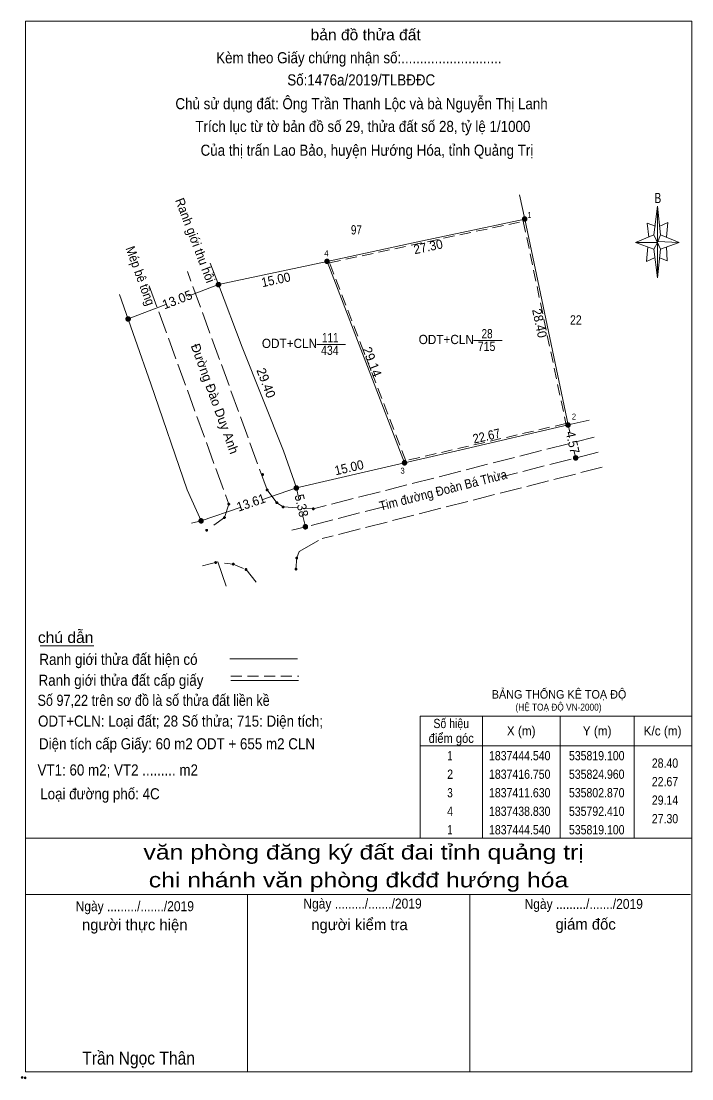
# Model space of a CAD drawing. Header units: metres. Extents: x 535033 to 535830, y 1837099 to 1837640.
# Drawn here: x 535345.1 to 535435.7, y 1837497.1 to 1837639.8 of the extents above; entities that cross this region are included whole.
import ezdxf
from ezdxf.enums import TextEntityAlignment as Align

# ---------------------------------------------------------------- set-up
doc = ezdxf.new("R2010")
doc.units = ezdxf.units.M
doc.header["$LTSCALE"] = 0.5
doc.header["$PDMODE"] = 32
doc.header["$PDSIZE"] = 0.25
doc.linetypes.add('LONG_DASHED', pattern=[7.5, 6, -1.5])
doc.linetypes.add('MEDIUM_DASHED', pattern=[4.5, 3, -1.5])
for name, color, linetype, lineweight in [('1', 7, 'Continuous', 13), ('17', 7, 'Continuous', 13), ('2', 7, 'LONG_DASHED', 13), ('5', 7, 'Continuous', 13), ('6', 7, 'Continuous', 13), ('63', 7, 'Continuous', 13)]:
    doc.layers.add(name, color=color, linetype=linetype, lineweight=lineweight)

msp = doc.modelspace()

# ---------------------------------------------------------------- hatches: boundary and pattern name
at = {"layer": '2'}
for points in [[(535413.42, 1837613.13, 1), (535412.82, 1837613.13, 1)], [(535386.73, 1837607.42, 1), (535386.13, 1837607.42, 1)], [(535372.06, 1837604.28, 1), (535371.46, 1837604.28, 1)], [(535359.86, 1837599.64, 1), (535359.26, 1837599.64, 1)], [(535419.28, 1837585.34, 1), (535418.68, 1837585.34, 1)], [(535420.31, 1837580.89, 1), (535419.71, 1837580.89, 1)], [(535397.19, 1837580.22, 1), (535396.59, 1837580.22, 1)], [(535382.58, 1837576.83, 1), (535381.98, 1837576.83, 1)], [(535369.71, 1837572.39, 1), (535369.11, 1837572.39, 1)], [(535383.8, 1837571.59, 1), (535383.2, 1837571.59, 1)]]:
    msp.add_hatch(color=256, dxfattribs=at).paths.add_polyline_path(points)

# ---------------------------------------------------------------- linework, layer by layer
at = {"layer": '17'}
msp.add_line((535347.68, 1837555.5), (535354.92, 1837555.5), dxfattribs=at)
at = {"layer": '2', "linetype": 'Continuous'}
for p, q in [((535412.43, 1837616.38), (535413.12, 1837613.13)), ((535398.45, 1837609.99), (535413.12, 1837613.13)), ((535413.12, 1837613.13), (535418.98, 1837585.34)), ((535370.65, 1837607.19), (535371.76, 1837604.28)), ((535386.43, 1837607.42), (535396.89, 1837580.22)), ((535367.67, 1837602.72), (535371.76, 1837604.28)), ((535359.56, 1837599.64), (535364.65, 1837601.58)), ((535385.03, 1837596.19), (535388.9, 1837596.19)), ((535406.21, 1837596.72), (535410.08, 1837596.72)), ((535418.98, 1837585.34), (535421.83, 1837586)), ((535404.37, 1837581.95), (535418.98, 1837585.34)), ((535419.21, 1837584.34), (535418.98, 1837585.34)), ((535420.01, 1837580.89), (535419.78, 1837581.88)), ((535377.61, 1837575.22), (535382.28, 1837576.83)), ((535382.62, 1837575.34), (535382.28, 1837576.83)), ((535369.41, 1837572.39), (535374.68, 1837574.21)), ((535383.5, 1837571.59), (535383.08, 1837573.38)), ((535369.41, 1837572.39), (535368.13, 1837572.06)), ((535382.33, 1837567.38), (535382.64, 1837568.27)), ((535369.61, 1837566.3), (535371.67, 1837566.84)), ((535372.82, 1837563.57), (535371.67, 1837566.84)), ((535407.4, 1837546.04), (535407.4, 1837529.54)), ((535417.9, 1837546.04), (535417.9, 1837529.54)), ((535427.9, 1837546.04), (535427.9, 1837529.54)), ((535399, 1837542.04), (535435.7, 1837542.04))]:
    msp.add_line(p, q, dxfattribs=at)
at = {"layer": '2'}
for p, q in [((535378.33, 1837576.57), (535367.57, 1837606.04)), ((535362.42, 1837604.11), (535373.15, 1837574.65)), ((535419.02, 1837582.8), (535384.57, 1837574.02)), ((535422.5, 1837583.68), (535420.02, 1837583.05)), ((535423.04, 1837581.66), (535409.86, 1837578.3)), ((535423.6, 1837579.64), (535385.76, 1837570)), ((535373.15, 1837574.65), (535372.57, 1837572.84)), ((535382.47, 1837574.14), (535380.48, 1837574.27)), ((535394.46, 1837574.38), (535381.67, 1837571.12)), ((535384.57, 1837574.02), (535383.25, 1837574.1)), ((535372.57, 1837572.84), (535371.11, 1837571.8)), ((535382.64, 1837568.27), (535385.76, 1837570)), ((535382.23, 1837565.89), (535382.33, 1837567.38)), ((535373.76, 1837566.55), (535372.56, 1837566.67)), ((535375.48, 1837565.82), (535376.86, 1837564.11))]:
    msp.add_line(p, q, dxfattribs=at)
at = {"layer": '2', "linetype": 'MEDIUM_DASHED'}
msp.add_line((535373.76, 1837566.55), (535375.48, 1837565.82), dxfattribs=at)
msp.add_lwpolyline([(535412.93, 1837612.83), (535418.68, 1837585.53), (535397.05, 1837580.51), (535386.77, 1837607.24)], close=True, dxfattribs=at)
at = {"layer": '2', "linetype": 'Continuous'}
for points in [[(535371.76, 1837604.28), (535386.43, 1837607.42), (535398.45, 1837609.99)], [(535382.28, 1837576.83), (535380.54, 1837581.83), (535374.96, 1837595.85), (535371.76, 1837604.28)], [(535369.41, 1837572.39), (535367.53, 1837576.59), (535362.62, 1837590.87), (535358.41, 1837602.96)], [(535382.28, 1837576.83), (535396.89, 1837580.22), (535404.37, 1837581.95)]]:
    msp.add_lwpolyline(points, dxfattribs=at)
at = {"layer": '2'}
msp.add_lwpolyline([(535380.48, 1837574.27), (535379.64, 1837574.84), (535378.33, 1837576.57)], dxfattribs=at)
at = {"layer": '2', "linetype": 'Continuous'}
msp.add_lwpolyline([(535399, 1837546.04), (535435.7, 1837546.04), (535435.7, 1837529.54), (535399, 1837529.54)], close=True, dxfattribs=at)
at = {"layer": '2'}
for centre in [(535413.12, 1837613.13), (535386.43, 1837607.42), (535386.43, 1837607.42), (535371.76, 1837604.28), (535371.76, 1837604.28), (535359.56, 1837599.64), (535359.56, 1837599.64), (535418.98, 1837585.34), (535420.01, 1837580.89), (535396.89, 1837580.22), (535382.28, 1837576.83), (535369.41, 1837572.39), (535369.41, 1837572.39), (535383.5, 1837571.59)]:
    msp.add_circle(centre, 0.3, dxfattribs=at)
for p in [(535377.73, 1837578.64), (535378.33, 1837576.57), (535373.15, 1837574.65), (535379.64, 1837574.84), (535380.49, 1837574.27), (535384.57, 1837574.02), (535372.57, 1837572.84), (535370.16, 1837571.12), (535371.39, 1837566.76), (535382.33, 1837567.38), (535373.75, 1837566.55), (535375.48, 1837565.82), (535382.23, 1837565.88)]:
    msp.add_point(p, dxfattribs=at)
at = {"layer": '5'}
for p, q in [((535430.57, 1837610.98), (535431.07, 1837614.88)), ((535430.57, 1837609.08), (535428.07, 1837609.98)), ((535431.47, 1837610.98), (535433.97, 1837609.98)), ((535431.47, 1837609.08), (535431.07, 1837605.18)), ((535432.27, 1837609.38), (535432.37, 1837607.48)), ((535432.37, 1837607.48), (535431.37, 1837607.88)), ((535345.7, 1837529.54), (535435.7, 1837529.54)), ((535345.7, 1837521.94), (535435.5, 1837521.94)), ((535345.7, 1837521.94), (535435.5, 1837521.94)), ((535345.7, 1837521.94), (535435.5, 1837521.94)), ((535375.7, 1837498.04), (535375.7, 1837521.94)), ((535405.7, 1837498.04), (535405.7, 1837521.94))]:
    msp.add_line(p, q, dxfattribs=at)
for points in [[(535345.7, 1837639.84), (535435.7, 1837639.84), (535435.7, 1837498.04), (535345.7, 1837498.04)], [(535431.07, 1837614.88), (535431.47, 1837610.98), (535431.07, 1837609.98)], [(535431.07, 1837609.98), (535428.07, 1837609.98), (535430.57, 1837610.98), (535431.47, 1837609.08), (535433.97, 1837609.98), (535431.07, 1837610.08)], [(535431.07, 1837609.98), (535431.07, 1837605.18), (535430.57, 1837609.08)]]:
    msp.add_lwpolyline(points, close=True, dxfattribs=at)
for points in [[(535430.77, 1837612.18), (535429.67, 1837612.58), (535429.87, 1837610.68)], [(535431.37, 1837612.18), (535432.47, 1837612.68), (535432.27, 1837610.68)], [(535431.07, 1837609.98), (535430.57, 1837610.98), (535428.07, 1837609.98)], [(535431.07, 1837609.98), (535431.47, 1837609.08), (535433.97, 1837609.98)], [(535429.77, 1837609.38), (535429.57, 1837607.38), (535430.67, 1837607.88)], [(535435.7, 1837498.04), (535345.7, 1837498.04), (535345.7, 1837521.94)]]:
    msp.add_lwpolyline(points, dxfattribs=at)
for p in [(535345.23, 1837497.27), (535345.63, 1837497.2)]:
    msp.add_point(p, dxfattribs=at)
at = {"layer": '6'}
for p, q in [((535373.28, 1837553.76), (535382.42, 1837553.76)), ((535373.42, 1837550.83), (535382.56, 1837550.83))]:
    msp.add_line(p, q, dxfattribs=at)
at = {"layer": '6', "linetype": 'MEDIUM_DASHED'}
msp.add_line((535373.42, 1837551.45), (535382.62, 1837551.45), dxfattribs=at)

# ---------------------------------------------------------------- texts
at = {"layer": '1'}
for s, height, width, p in [('BẢNG THỐNG KÊ TOẠ ĐỘ ', 1.15, 0.95, (535408.67, 1837548.4)), ('(HỆ TOẠ ĐỘ VN-2000)', 0.93, 0.9, (535411.87, 1837546.78))]:
    msp.add_text(s, height=height, dxfattribs=dict(at, width=width)).set_placement(p)
at = {"layer": '2'}
for s, rotation, width, p in [('Ranh giới thu hồi', 290.879, 0.95, (535368.026, 1837610.0327)), ('27.30', 12.076, 0.95, (535400.2093, 1837608.7885)), ('Mép bê tông', 290.013, 0.9, (535360.6273, 1837605.2539)), ('28.40', 281.907, 0.95, (535414.5219, 1837598.944)), ('22.67', 13.05, 0.9, (535408.1139, 1837583.2366)), ('4.57', 283.032, 0.95, (535418.9935, 1837582.8359)), ('Tim đường Đoàn Bá Thừa', 14.293, 0.9, (535402.2557, 1837575.9338)), ('13.61', 19.034, 0.95, (535376.3562, 1837574.2704)), ('5.38', 283.106, 0.95, (535382.3753, 1837574.3067))]:
    msp.add_text(s, height=1.25, rotation=rotation, dxfattribs=dict(at, width=width)).set_placement(p, align=Align.CENTER)
for s, height, width, p in [(' 1', 0.8, 0.9, (535414.04, 1837613.28)), (' 4', 0.8, 0.95, (535386.62, 1837608.11)), (' 2', 0.8, 0.9, (535420.05, 1837586.07)), (' 3', 0.8, 0.95, (535396.91, 1837578.76)), ('28.40', 1.25, 0.85, (535433.85, 1837539.07)), ('22.67', 1.25, 0.85, (535433.85, 1837536.57)), ('29.14', 1.25, 0.85, (535433.85, 1837534.07)), ('27.30', 1.25, 0.85, (535433.85, 1837531.57))]:
    msp.add_text(s, height=height, dxfattribs=dict(at, width=width)).set_placement(p, align=Align.RIGHT)
for s, width, p in [('97', 0.8, (535390.39, 1837611.05)), ('22', 0.85, (535420.03, 1837598.89)), ('28', 0.8, (535408.04, 1837597.03)), ('ODT+CLN', 0.95, (535381.35, 1837595.72)), ('111', 0.8, (535386.86, 1837596.5)), ('ODT+CLN', 0.95, (535402.53, 1837596.25)), ('434', 0.85, (535386.8, 1837594.79)), ('715', 0.85, (535407.975, 1837595.32)), ('Số hiệu', 0.85, (535403.2, 1837544.42)), ('X (m)', 0.95, (535412.65, 1837543.42)), ('Y (m)', 0.95, (535422.905, 1837543.42)), ('K/c (m)', 0.95, (535431.745, 1837543.42)), ('điểm góc', 0.9, (535403.2, 1837542.42)), (' 1', 0.75, (535402.85, 1837540.07)), ('1837444.540', 0.85, (535412.45, 1837540.07)), ('535819.100', 0.85, (535422.85, 1837540.07)), (' 2', 0.85, (535402.855, 1837537.57)), ('1837416.750', 0.85, (535412.45, 1837537.57)), ('535824.960', 0.85, (535422.85, 1837537.57)), (' 3', 0.8, (535402.845, 1837535.07)), ('1837411.630', 0.85, (535412.45, 1837535.07)), ('535802.870', 0.85, (535422.85, 1837535.07)), (' 4', 0.85, (535402.85, 1837532.57)), ('1837438.830', 0.85, (535412.45, 1837532.57)), ('535792.410', 0.85, (535422.85, 1837532.57)), (' 1', 0.75, (535402.85, 1837530.07)), ('1837444.540', 0.85, (535412.45, 1837530.07)), ('535819.100', 0.85, (535422.85, 1837530.07))]:
    msp.add_text(s, height=1.25, dxfattribs=dict(at, width=width)).set_placement(p, align=Align.CENTER)
for s, rotation, p in [('13.05', 20.823, (535366.4128, 1837601.6699)), ('Đường Đào Duy Anh', 290.02, (535370.6826, 1837588.664)), ('29.14', 291.035, (535391.9286, 1837593.6293)), ('29.40', 290.969, (535377.6063, 1837590.7887))]:
    msp.add_text(s, height=1.25, rotation=rotation, dxfattribs=at).set_placement(p, align=Align.CENTER)
at = {"layer": '5'}
for s, height, width, p in [('bản đồ thửa đất', 1.5, 1.05, (535391.64, 1837637.26)), ('Kèm theo Giấy chứng nhận số:...........................', 1.5, 0.9, (535390.72, 1837634.15)), ('Số:1476a/2019/TLBĐĐC', 1.5, 0.9, (535391.04, 1837631.16)), ('Chủ sử dụng đất: Ông Trần Thanh Lộc và bà Nguyễn Thị Lanh', 1.5, 0.9, (535391.085, 1837627.95)), ('Trích lục từ tờ bản đồ số 29, thửa đất số 28, tỷ lệ 1/1000 ', 1.5, 0.9, (535391.515, 1837624.88)), ('Của thị trấn Lao Bảo, huyện Hướng Hóa, tỉnh Quảng Trị', 1.5, 0.9, (535391.815, 1837621.67)), ('B', 1.378, 0.75, (535431.1, 1837615.28)), ('văn phòng đăng ký đất đai tỉnh quảng trị', 2, 1.25, (535391.365, 1837526.68)), ('chi nhánh văn phòng đkđđ hướng hóa', 2, 1.25, (535390.675, 1837522.92)), ('Ngày ........./......./2019', 1.35, 0.9, (535391.215, 1837520.06)), ('Ngày ........./......./2019', 1.35, 0.9, (535421.095, 1837520.01)), ('Ngày ........./......./2019', 1.35, 0.9, (535360.455, 1837519.7)), ('Trần Ngọc Thân', 1.75, 0.9, (535360.97, 1837499))]:
    msp.add_text(s, height=height, dxfattribs=dict(at, width=width)).set_placement(p, align=Align.CENTER)
for s, p in [('người thực hiện', (535360.45, 1837517.13)), ('người kiểm tra', (535390.805, 1837517.15)), ('giám đốc', (535421.355, 1837517.21))]:
    msp.add_text(s, height=1.5, dxfattribs=at).set_placement(p, align=Align.CENTER)
at = {"layer": '6'}
for s, width, p in [('chú dẫn', 1.05, (535347.37, 1837555.91)), ('Ranh giới thửa đất hiện có ', 0.9, (535347.57, 1837552.95)), ('Ranh giới thửa đất cấp giấy', 0.9, (535347.46, 1837550.13)), ('Số 97,22 trên sơ đồ là số thửa đất liền kề', 0.85, (535347.32, 1837547.42)), ('ODT+CLN: Loại đất; 28 Số thửa; 715: Diện tích;', 0.9, (535347.39, 1837544.61)), ('Diện tích cấp Giấy: 60 m2 ODT + 655 m2 CLN', 0.9, (535347.52, 1837541.55)), ('VT1: 60 m2; VT2 ......... m2', 0.9, (535347.32, 1837538.02)), ('Loại đường phố: 4C', 0.9, (535347.68, 1837534.8))]:
    msp.add_text(s, height=1.5, dxfattribs=dict(at, width=width)).set_placement(p)
at = {"layer": '63', "width": 0.95}
for rotation, p in [(12.081, (535379.6392, 1837604.3386)), (13.063, (535389.5388, 1837578.9829))]:
    msp.add_text('15.00', height=1.25, rotation=rotation, dxfattribs=at).set_placement(p, align=Align.CENTER)

doc.saveas('drawing.dxf')
